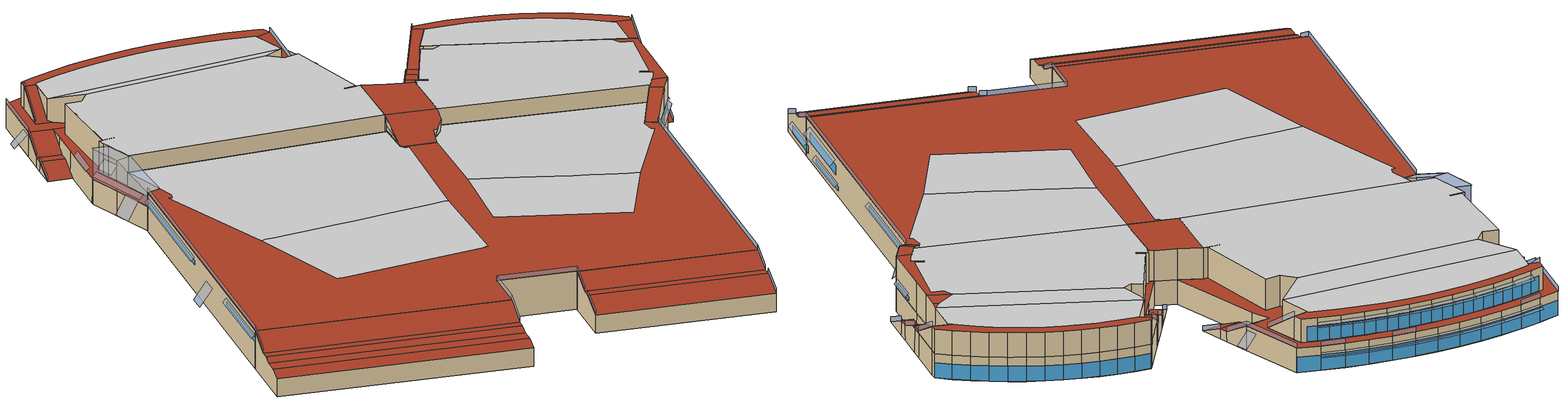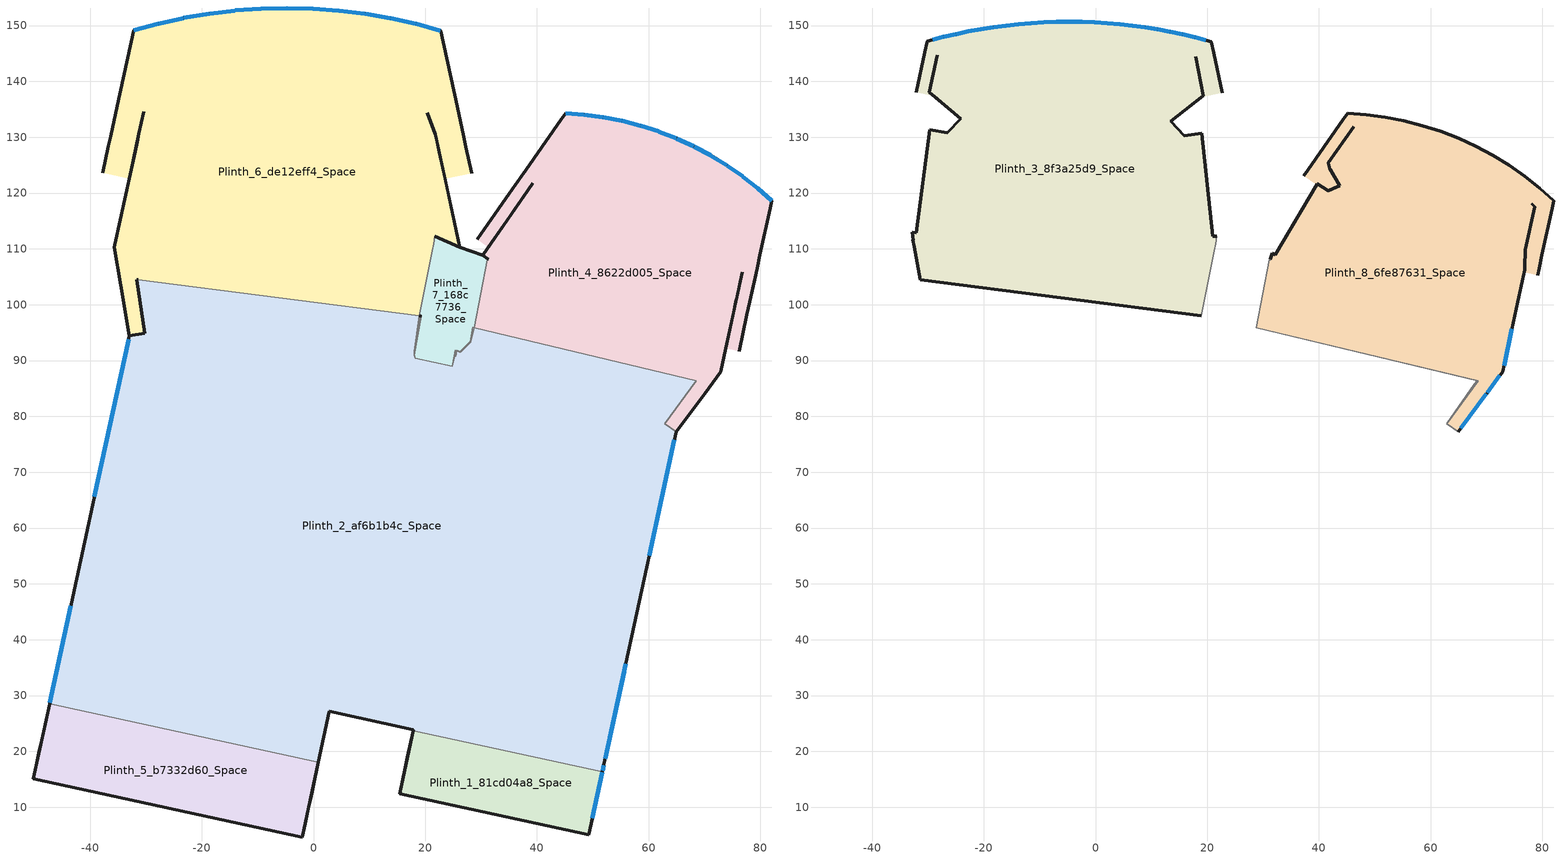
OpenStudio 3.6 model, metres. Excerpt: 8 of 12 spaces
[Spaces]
Plinth_1_81cd04a8_Space
 floor outside: 51.74,16.38 49.28,5.06 15.39,12.41 17.85,23.73 z5.49
 wall outside: 15.39,12.41 49.28,5.06 z5.49:9.14; 49.28,5.06,9.14 49.28,5.06,5.49 51.74,16.38,5.49 51.74,16.38,13.16 50.71,11.61,11.15 50.32,9.82,11.15; 17.85,23.73,13.16 17.85,23.73,5.49 15.39,12.41,5.49 15.39,12.41,9.14 16.43,17.18,11.15 16.82,18.97,11.15
 wall to Plinth_2_af6b1b4c_Space: 51.74,16.38 17.85,23.73 z5.49:13.16
 window: 49.92,8.01 51.71,16.24 z6.4:7.92
 roof outside: 17.85,23.73,13.16 16.82,18.97,11.15 50.71,11.61,11.15 51.74,16.38,13.16; 16.43,17.18,11.15 15.39,12.41,9.14 49.28,5.06,9.14 50.32,9.82,11.15; 16.82,18.97 16.43,17.18 50.32,9.82 50.71,11.61 z11.15
Plinth_2_af6b1b4c_Space
 floor outside: 68.58,86.34 62.92,78.72 64.94,77.22 51.74,16.38 17.85,23.73 17.88,23.88 2.84,27.14 0.87,18.06 -47.3,28.51 -33,94.42 -33.01,94.45 -30.23,94.92 -31.66,104.48 19.25,97.95 18.02,90.94 18.22,90.38 24.81,88.95 25.38,91.84 26.18,91.49 28.03,93.33 28.54,95.94 z5.49
 wall outside: 51.74,16.38 64.94,77.22 / 0.87,18.06 2.84,27.14 17.88,23.88 17.85,23.73 / -33.01,94.45 -33,94.42 -47.3,28.51 z5.49:13.16; -31.43,104.45 -31.66,104.48 -30.23,94.92 -33.01,94.45 z10.36:13.16
 wall to Plinth_5_b7332d60_Space: -47.3,28.51 0.87,18.06 z5.49:13.16
 wall to Plinth_3_8f3a25d9_Space: 18.89,98 -31.43,104.45 z10.36:13.16
 wall to Plinth_4_8622d005_Space: 64.94,77.22 62.92,78.72 68.58,86.34 28.76,95.88 z5.49:10.36
 wall to Plinth_8_6fe87631_Space: 64.94,77.22 62.92,78.72 68.58,86.34 28.76,95.88 z10.36:13.16
 wall to Plinth_7_168c7736_Space: 28.76,95.88 28.54,95.94 28.03,93.33 26.18,91.49 25.38,91.84 24.81,88.95 18.22,90.38 18.02,90.94 19.25,97.95 18.89,98 z5.49:13.16
 wall to Plinth_6_de12eff4_Space: 18.89,98 -31.43,104.45 -31.66,104.48 -30.23,94.92 -33.01,94.45 z5.49:10.36
 window: 53.06,22.47 55.94,35.73 z6.55:7.31; 52.24,18.66 55.62,34.27 z9.18:11.01; 60.12,55.01 64.64,75.84 / -33.14,93.81 -39.25,65.61 / -43.49,46.08 -47.26,28.72 z10.82:11.58; 51.77,16.49 51.98,17.47 z6.4:7.92
 ceiling to Auditorium_2_5a7e8b06_Space: 25.38,91.84 21.35,71.27 23.49,70.24 25.26,69.4 27.44,68.4 29.99,67.23 32.83,65.95 35.91,64.57 39.01,63.22 41.88,61.99 44.45,60.89 46.67,59.96 48.48,59.21 50.68,58.32 63.16,75.16 62.37,75.51 62.47,78.12 68.58,86.34 28.54,95.94 28.03,93.33 26.18,91.49 z13.16
 ceiling to Back_Of_House_2_67a60a66_Space: 21.35,71.27 16.7,53.33 40.55,42.8 50.68,58.32 48.48,59.21 46.67,59.96 44.45,60.89 41.88,61.99 39.01,63.22 35.91,64.57 32.83,65.95 29.99,67.23 27.44,68.4 25.26,69.4 23.49,70.24 z13.16
 ceiling to Auditorium_1_7071910c_Space: -31.66,104.48 -29.72,91.53 -30.23,90.22 -31.07,90.23 -25.78,64.65 -24.87,64.84 -23.05,64.76 -20.63,64.67 -17.66,64.58 -14.21,64.5 -10.35,64.41 -6.18,64.34 -2.01,64.31 1.85,64.3 5.3,64.3 8.28,64.31 10.7,64.34 12.51,64.38 13.42,64.17 19.35,89.6 18.5,89.61 18.02,90.94 19.25,97.95 z13.16
 ceiling to Back_Of_House_1_8c325f1a_Space: -25.78,64.65 -22.32,42.27 -21.62,42.3 -21.62,42.24 8.71,41.86 8.71,41.92 9.41,41.87 13.42,64.17 12.51,64.38 10.7,64.34 8.28,64.31 5.3,64.3 1.85,64.3 -2.01,64.31 -6.18,64.34 -10.35,64.41 -14.21,64.5 -17.66,64.58 -20.63,64.67 -23.05,64.76 -24.87,64.84 z13.16
 roof outside: -33.01,94.45 -33,94.42 -47.3,28.51 0.87,18.06 2.84,27.14 17.88,23.88 17.85,23.73 51.74,16.38 64.94,77.22 62.92,78.72 62.47,78.12 62.37,75.51 63.16,75.16 50.68,58.32 40.55,42.8 16.7,53.33 21.35,71.27 24.81,88.95 18.22,90.38 18.5,89.61 19.35,89.6 13.42,64.17 9.41,41.87 8.71,41.92 8.71,41.86 -21.62,42.24 -21.62,42.3 -22.32,42.27 -25.78,64.65 -31.07,90.23 -30.23,90.22 -29.72,91.53 -30.23,94.92 z13.16
Plinth_4_8622d005_Space
 floor outside: 74.07,124.94 76.88,122.98 79.57,120.85 82.06,118.62 76.21,91.66 73.83,92.17 72.92,87.98 70.04,84.09 64.94,77.22 62.92,78.72 68.58,86.34 28.76,95.88 31.13,108.03 31.27,107.97 31.32,108.18 30.3,108.9 31.27,110.29 29.28,111.69 45.13,134.28 48.47,134.04 51.87,133.59 55.23,132.93 58.55,132.08 61.82,131.03 65.01,129.78 68.13,128.35 71.15,126.74 z5.49
 wall outside: 77.62,98.16 78.14,100.54 / 34.5,119.13 33.1,117.13 z5.49:8.33; 79.43,106.5 79.95,108.88 81.78,117.32 82.06,118.62 79.57,120.85 76.88,122.98 74.07,124.94 71.15,126.74 68.13,128.35 65.01,129.78 61.82,131.03 58.55,132.08 55.23,132.93 51.87,133.59 48.47,134.04 45.13,134.28 44.39,133.22 39.4,126.12 38,124.12 / 64.94,77.22 70.04,84.09 72.92,87.98 z5.49:10.36; 76.21,91.66,5.49 77.62,98.16,5.49 77.62,98.16,8.33; 33.1,117.13,8.33 33.1,117.13,5.49 29.28,111.69,5.49; 39.3,121.72,10.36 36.5,117.73,8.33 36.23,117.35,8.33 36.23,117.35,10.36; 36.23,117.35,10.36 36.23,117.35,8.33 35.09,115.73,8.33 31.27,110.29,5.49 30.3,108.9,5.49 30.3,108.9,10.36; 78.14,100.54,8.33 78.14,100.54,5.49 79.43,106.5,5.49 79.43,106.5,10.36 79.17,105.31,10.36; 38,124.12,10.36 38,124.12,5.49 34.5,119.13,5.49 34.5,119.13,8.33 37.3,123.12,10.36; 72.92,87.98,10.36 72.92,87.98,5.49 73.83,92.17,5.49 75.24,98.67,8.33 75.65,100.56,8.33 75.65,100.56,10.36; 75.65,100.56,10.36 75.65,100.56,8.33 75.75,101.06,8.33 76.79,105.82,10.36
 wall to Plinth_7_168c7736_Space: 30.3,108.9 31.32,108.18 31.27,107.97 31.13,108.03 28.76,95.88 z5.49:10.36
 window: 82.04,118.65 79.59,120.83 / 79.54,120.87 76.91,122.96 / 76.85,123 74.1,124.93 / 74.04,124.96 71.18,126.72 / 71.12,126.75 68.16,128.34 / 68.09,128.37 65.04,129.77 / 64.98,129.8 61.85,131.02 / 61.78,131.04 58.58,132.07 / 58.52,132.09 55.26,132.92 / 55.2,132.94 51.9,133.58 / 51.83,133.59 48.5,134.03 / 48.43,134.04 45.16,134.28 z5.54:8.57
 roof outside: 34.5,119.13 33.1,117.13 35.09,115.73 36.5,117.73 z8.33; 33.1,117.13,8.33 29.28,111.69,5.49 31.27,110.29,5.49 35.09,115.73,8.33; 75.75,101.06 75.24,98.67 77.62,98.16 78.14,100.54 z8.33; 75.24,98.67,8.33 73.83,92.17,5.49 76.21,91.66,5.49 77.62,98.16,8.33; 37.3,123.12,10.36 34.5,119.13,8.33 36.5,117.73,8.33 39.3,121.72,10.36; 76.79,105.82,10.36 75.75,101.06,8.33 78.14,100.54,8.33 79.17,105.31,10.36; 39.3,121.72 30.3,108.9 31.32,108.18 31.6,109.2 32.16,108.95 39.59,121.51 z10.36
Plinth_5_b7332d60_Space
 floor outside: 0.87,18.06 -2.04,4.65 -50.21,15.11 -47.3,28.51 z5.49
 wall outside: -50.21,15.11 -2.04,4.65 z5.49:9.14; -47.3,28.51,13.16 -47.3,28.51,5.49 -50.21,15.11,5.49 -50.21,15.11,9.14 -49.69,17.49,10.06 -49.11,20.17,10.06 -48.73,21.96,10.68 -48.36,23.63,10.68; -1.52,7.04,10.06 -2.04,4.65,9.14 -2.04,4.65,5.49 0.87,18.06,5.49 0.87,18.06,13.16 -0.19,13.18,10.68 -0.55,11.51,10.68 -0.94,9.72,10.06
 roof outside: -48.36,23.63 -48.73,21.96 -0.55,11.51 -0.19,13.18 z10.68; -47.3,28.51,13.16 -48.36,23.63,10.68 -0.19,13.18,10.68 0.87,18.06,13.16; -49.69,17.49,10.06 -50.21,15.11,9.14 -2.04,4.65,9.14 -1.52,7.04,10.06; -49.11,20.17 -49.69,17.49 -1.52,7.04 -0.94,9.72 z10.06; -48.73,21.96,10.68 -49.11,20.17,10.06 -0.94,9.72,10.06 -0.55,11.51,10.68
Plinth_6_de12eff4_Space
 floor outside: 22.77,149.09 28.31,123.56 23.54,122.53 26.2,110.29 21.7,112.26 21.48,110.92 21.53,110.92 21.24,109.69 18.89,98 -31.66,104.48 -30.23,94.92 -33.01,94.45 -35.68,110.27 -33.01,122.59 -37.77,123.62 -32.24,149.15 -27.82,150.35 -23.27,151.36 -18.67,152.14 -14.04,152.7 -9.39,153.04 -4.73,153.15 -0.07,153.03 4.58,152.68 9.21,152.11 13.81,151.32 18.36,150.3 z5.49
 wall outside: 27.27,128.33 26.89,130.12 / -36.35,130.18 -36.74,128.39 z5.49:7.47; 25.71,135.54 22.77,149.09 18.36,150.3 13.81,151.32 9.21,152.11 4.58,152.68 -0.07,153.03 -4.73,153.15 -9.39,153.04 -14.04,152.7 -18.67,152.14 -23.27,151.36 -27.82,150.35 -32.24,149.15 -35.18,135.59 / -35.58,110.74 -35.68,110.27 -34.53,103.47 -33.01,94.45 z5.49:10.36; 28.31,123.56,5.49 27.27,128.33,5.49 27.27,128.33,7.47; 26.89,130.12,7.47 26.89,130.12,5.49 25.71,135.54,5.49 25.71,135.54,10.36; -35.18,135.59,10.36 -35.18,135.59,5.49 -36.35,130.18,5.49 -36.35,130.18,7.47; -36.74,128.39,7.47 -36.74,128.39,5.49 -37.77,123.62,5.49; -30.41,134.56,10.36 -31.28,130.58,8.24 -31.28,130.58,10.36; -31.28,130.58,10.36 -31.28,130.58,8.24 -31.59,129.14,7.47 -31.98,127.36,7.47 -32.67,124.14,6.13 -32.67,124.14,10.36; -32.67,124.14,10.36 -32.67,124.14,6.13 -33.01,122.59,5.49 -35.58,110.74,5.49 -35.58,110.74,10.36; 21.8,130.56,10.36 21.8,130.57,8.26 20.39,134.38,10.36; 26.2,110.29,10.36 26.2,110.29,5.49 23.54,122.53,5.49 22.51,127.3,7.47 22.12,129.08,7.47 21.8,130.57,8.26 21.8,130.56,10.36
 wall to Plinth_7_168c7736_Space: 18.89,98 21.24,109.69 21.53,110.92 21.48,110.92 21.7,112.26 26.2,110.29 z5.49:10.36
 window: 22.73,149.1 18.4,150.29 / 18.31,150.31 13.85,151.31 / 13.76,151.33 9.26,152.11 / 4.54,152.69 -0.02,153.03 / 9.17,152.12 4.63,152.68 / -0.11,153.03 -4.68,153.15 / -4.78,153.15 -9.34,153.04 / -9.44,153.04 -14,152.71 / -14.09,152.7 -18.63,152.15 / -18.72,152.14 -23.22,151.37 / -23.31,151.35 -27.78,150.36 / -27.87,150.34 -32.19,149.16 z5.54:8.57
 roof outside: -30.56,134.59 -30.41,134.56 -35.68,110.27 -33.01,94.45 -30.23,94.92 -31.66,104.48 -31.43,104.45 -32.47,110.36 -32.74,111.59 -32.68,111.59 -32.87,112.93 -32.13,112.93 -29.7,131.33 -26.56,130.8 -24.16,133.34 z10.36; -32.24,149.15 -35.18,135.59 -30.56,134.59 -24.16,133.34 -28.94,137.33 -32.15,138.03 -30.17,147.19 -27.24,147.99 -22.8,148.97 -18.32,149.73 -13.81,150.28 -9.28,150.6 -4.73,150.71 -0.19,150.59 4.34,150.26 8.86,149.7 13.33,148.93 17.77,147.94 20.7,147.13 22.69,137.98 18.88,137.15 13.5,132.87 15.84,130.27 18.99,130.73 20.97,112.27 21.7,112.26 26.2,110.29 21.8,130.56 20.39,134.38 25.71,135.54 22.77,149.09 18.36,150.3 13.81,151.32 9.21,152.11 4.58,152.68 -0.07,153.03 -4.73,153.15 -9.39,153.04 -14.04,152.7 -18.67,152.14 -23.27,151.36 -27.82,150.35 z10.36; -36.74,128.39,7.47 -37.77,123.62,5.49 -33.01,122.59,5.49 -31.98,127.36,7.47; -36.35,130.18 -36.74,128.39 -31.98,127.36 -31.59,129.14 z7.47; -35.18,135.59,10.36 -36.35,130.18,7.47 -31.59,129.14,7.47 -30.41,134.56,10.36; 22.51,127.3,7.47 23.54,122.53,5.49 28.31,123.56,5.49 27.27,128.33,7.47; 22.12,129.08 22.51,127.3 27.27,128.33 26.89,130.12 z7.47; 20.39,134.38,10.36 21.8,130.57,8.26 22.12,129.08,7.47 26.89,130.12,7.47 25.71,135.54,10.36
Plinth_7_168c7736_Space
 floor outside: 30.3,108.9 31.32,108.18 31.27,107.97 31.13,108.03 28.76,95.88 28.54,95.94 28.03,93.33 26.18,91.49 25.38,91.84 24.81,88.95 18.22,90.38 18.02,90.94 19.25,97.95 18.89,98 21.24,109.69 21.53,110.92 21.48,110.92 21.7,112.26 26.2,110.29 z5.49
 wall outside: 31.32,108.18 30.3,108.9 26.2,110.29 21.7,112.26 z10.36:16.51; 30.3,108.9 26.2,110.29 z5.49:10.36; 18.89,98,16.51 18.89,98,13.16 19.25,97.95,13.16 19.22,97.96,13.38 19.22,97.96,14.45
 wall to Auditorium_2_5a7e8b06_Space: 28.19,93.33,15.37 28.03,93.33,13.16 28.54,95.94,13.16 28.76,95.88,16.51 28.76,95.86,16.51; 28.76,95.88,16.51 28.54,95.94,13.16 28.76,95.88,13.16; 25.68,91.83,14.48 25.61,91.74,13.16 26.18,91.49,13.16 26.32,91.54,14.42; 25.31,90.81,14.01 25.38,91.84,13.16 25.61,91.74,13.16 25.45,90.76,14; 24.81,88.95,13.16 25.38,91.84,13.16 25.31,90.81,14.01; 25.45,90.76,14 25.61,91.74,13.16 25.68,91.83,14.48; 26.32,91.54,14.42 26.18,91.49,13.16 28.03,93.33,13.16 28.19,93.33,15.37
 wall to Plinth_3_8f3a25d9_Space: 21.7,112.26 21.48,110.92 21.53,110.92 21.24,109.69 18.89,98 z10.36:16.51
 wall to Plinth_8_6fe87631_Space: 28.76,95.88 31.13,108.03 31.27,107.97 31.32,108.18 z10.36:16.51
 wall to Auditorium_1_7071910c_Space: 19.22,97.96,13.38 19.25,97.95,13.16 18.02,90.94,13.16; 18,91.05,13.43 18.02,90.94,13.16 18.22,90.38,13.16; 19.22,97.96,14.45 19.22,97.96,13.38 18.04,91.49,13.62 18.07,91.65,13.69; 19.22,97.96,13.38 18.02,90.94,13.16 18,91.05,13.43 18.04,91.49,13.62; 18.89,98,16.51 19.22,97.96,14.45 18.07,91.65,13.69
 roof outside: 18.89,98,16.51 18.07,91.65,13.69 18,91.05,13.43 18.22,90.38,13.16 24.81,88.95,13.16 25.31,90.81,14.01 25.45,90.76,14 25.68,91.83,14.48 26.32,91.54,14.42 28.19,93.33,15.37 28.76,95.86,16.51; 21.7,112.26 21.48,110.92 21.53,110.92 21.24,109.69 18.89,98 28.76,95.86 31.13,108.03 31.27,107.97 31.32,108.18 30.3,108.9 26.2,110.29 z16.51
Plinth_3_8f3a25d9_Space
 floor to Plinth_6_de12eff4_Space: 20.7,147.13 22.69,137.98 18.88,137.15 13.5,132.87 15.84,130.27 18.99,130.73 20.97,112.27 21.7,112.26 21.48,110.92 21.53,110.92 21.24,109.69 18.89,98 -31.43,104.45 -32.47,110.36 -32.74,111.59 -32.68,111.59 -32.87,112.93 -32.13,112.93 -29.7,131.33 -26.56,130.8 -24.16,133.34 -28.94,137.33 -32.15,138.03 -30.17,147.19 -27.24,147.99 -22.8,148.97 -18.32,149.73 -13.81,150.28 -9.28,150.6 -4.73,150.71 -0.19,150.59 4.34,150.26 8.86,149.7 13.33,148.93 17.77,147.94 z10.36
 wall outside: 21.7,112.26 20.97,112.27 18.99,130.73 15.84,130.27 13.5,132.87 / -24.16,133.34 -26.56,130.8 -29.7,131.33 -32.13,112.93 -32.87,112.93 -32.68,111.59 -32.74,111.59 -32.47,110.36 -31.43,104.45 z10.36:16.51; 21.14,145.13 20.7,147.13 17.77,147.94 13.33,148.93 8.86,149.7 4.34,150.26 -0.19,150.59 -4.73,150.71 -9.28,150.6 -13.81,150.28 -18.32,149.73 -22.8,148.97 -27.24,147.99 -30.17,147.19 -30.6,145.18 z10.36:14.99; -31.43,104.45 18.89,98 z13.16:16.51; 22.69,137.98,10.36 21.14,145.13,10.36 21.14,145.13,14.99; 19.26,137.45,14.99 19.26,137.45,10.5 17.93,144.43,14.99; 13.5,132.87,16.51 13.5,132.87,10.36 18.88,137.15,10.36 19.26,137.45,10.5 19.26,137.45,14.99; -30.6,145.18,14.99 -30.6,145.18,10.36 -32.15,138.03,10.36; -29.81,138.06,14.99 -29.81,138.06,10.7 -28.94,137.33,10.36 -24.16,133.34,10.36 -24.16,133.34,16.51; -28.37,144.69,14.99 -29.81,138.06,10.7 -29.81,138.06,14.99
 window: 19.69,147.41 17.81,147.93 / 17.74,147.94 15.58,148.42 / 15.52,148.44 13.37,148.92 / 13.3,148.93 11.13,149.31 / 11.06,149.32 8.89,149.7 / 8.82,149.71 6.63,149.97 / 6.57,149.98 4.38,150.25 / 4.31,150.26 2.11,150.42 / 2.04,150.43 -0.16,150.59 / -0.22,150.59 -2.43,150.65 / -2.49,150.65 -4.7,150.71 / -4.76,150.71 -6.97,150.66 / -7.04,150.65 -9.24,150.6 / -9.31,150.6 -11.51,150.44 / -11.57,150.44 -13.78,150.28 / -13.84,150.27 -16.03,150.01 / -16.1,150 -18.29,149.73 / -18.35,149.73 -20.53,149.35 / -20.59,149.34 -22.77,148.97 / -22.83,148.96 -24.99,148.48 / -25.05,148.47 -27.21,147.99 / -27.28,147.97 -29.16,147.46 z10.41:13.41
 ceiling to Auditorium_1_7071910c_Space: -29.7,131.33 -32.11,113.1 -29.72,113.08 -29.72,112.9 -32.87,112.93 -32.68,111.59 -32.74,111.59 -32.47,110.36 -31.43,104.45 18.89,98 21.24,109.69 21.53,110.92 21.48,110.92 21.7,112.26 18.55,112.3 18.55,112.49 20.95,112.45 18.99,130.73 15.84,130.27 13.5,132.87 -24.16,133.34 -26.56,130.8 z16.51; -28.23,145.35 -29.81,138.06 19.26,137.45 17.86,144.78 16.34,145.23 12.03,146.3 7.68,147.15 3.29,147.79 -1.12,148.22 -5.14,148.41 -9.17,148.32 -13.59,148 -17.99,147.47 -22.36,146.72 -26.69,145.77 z14.99; 19.26,137.45,14.99 -29.81,138.06,14.99 -24.16,133.34,16.51 13.5,132.87,16.51
 roof outside: -30.17,147.19 -30.6,145.18 -28.37,144.69 -28.23,145.35 -26.69,145.77 -22.36,146.72 -17.99,147.47 -13.59,148 -9.17,148.32 -5.14,148.41 -1.12,148.22 3.29,147.79 7.68,147.15 12.03,146.3 16.34,145.23 17.86,144.78 17.93,144.43 21.14,145.13 20.7,147.13 17.77,147.94 13.33,148.93 8.86,149.7 4.34,150.26 -0.19,150.59 -4.73,150.71 -9.28,150.6 -13.81,150.28 -18.32,149.73 -22.8,148.97 -27.24,147.99 z14.99; 17.93,144.43,14.99 19.26,137.45,10.5 18.88,137.15,10.36 22.69,137.98,10.36 21.14,145.13,14.99; -30.6,145.18,14.99 -32.15,138.03,10.36 -28.94,137.33,10.36 -29.81,138.06,10.7 -28.37,144.69,14.99; -32.11,113.1 -32.13,112.93 -29.72,112.9 -29.72,113.08 z16.51; 18.55,112.49 18.55,112.3 20.97,112.27 20.95,112.45 z16.51
Plinth_8_6fe87631_Space
 floor to Plinth_4_8622d005_Space: 74.07,124.94 76.88,122.98 79.57,120.85 82.06,118.62 79.17,105.31 76.79,105.82 72.92,87.98 70.04,84.09 64.94,77.22 62.92,78.72 68.58,86.34 28.76,95.88 31.13,108.03 31.27,107.97 31.6,109.2 32.16,108.95 39.59,121.51 37.3,123.12 45.13,134.28 48.47,134.04 51.87,133.59 55.23,132.93 58.55,132.08 61.82,131.03 65.01,129.78 68.13,128.35 71.15,126.74 z10.36
 wall outside: 79.43,106.5 79.95,108.88 / 39.4,126.12 38,124.12 z10.36:10.87; 81.78,117.32 82.06,118.62 79.57,120.85 76.88,122.98 74.07,124.94 71.15,126.74 68.13,128.35 65.01,129.78 61.82,131.03 58.55,132.08 55.23,132.93 51.87,133.59 48.47,134.04 45.13,134.28 44.39,133.22 z10.36:15.24; 32.16,108.95 31.6,109.2 31.32,108.18 / 70.04,84.09 72.92,87.98 75.65,100.56 z10.36:16.51; 79.17,105.31,10.36 79.43,106.5,10.36 79.43,106.5,10.87; 79.95,108.88,10.87 79.95,108.88,10.36 81.78,117.32,10.36 81.78,117.32,15.24; 44.39,133.22,15.24 44.39,133.22,10.36 39.4,126.12,10.36 39.4,126.12,10.87; 38,124.12,10.87 38,124.12,10.36 37.3,123.12,10.36; 46.26,131.91,15.24 41.7,125.42,11.25 41.7,125.42,15.24; 41.7,125.42,15.24 41.7,125.42,11.25 41.98,124.38,10.9 41.98,124.38,15.6; 41.98,124.38,15.6 41.98,124.38,10.9 42.05,124.26,10.87 43.74,121.32,10.87 43.74,121.32,16.51; 43.74,121.32,16.51 43.74,121.32,10.87 42.66,120.85,10.87 41.66,120.42,10.48 41.66,120.42,16.51; 41.66,120.42,16.51 41.66,120.42,10.48 39.69,121.68,10.44 39.69,121.68,16.51; 39.69,121.68,16.51 39.69,121.68,10.44 39.59,121.51,10.36 32.16,108.95,10.36 32.16,108.95,16.51; 64.94,77.22,13.16 64.94,77.22,10.36 70.04,84.09,10.36 70.04,84.09,16.51; 75.65,100.56,16.51 75.65,100.56,10.36 76.79,105.82,10.36 76.88,106.22,10.53 76.88,106.22,16.51; 76.97,109.85,15.24 76.97,109.85,11.03 78.7,117.58,15.04 78.7,117.58,15.24; 78.7,117.58,15.24 78.7,117.58,15.04 78.15,118.11,15.24; 76.88,106.22,16.51 76.88,106.22,10.53 76.9,107.05,10.87 76.97,109.53,10.87 76.97,109.85,11.03 76.97,109.85,15.24 76.89,106.69,16.51
 wall to Auditorium_2_5a7e8b06_Space: 68.34,86.39,16.51 68.58,86.34,13.16 62.92,78.72,13.16 67.83,85.72,16.51; 28.76,95.88,16.51 28.76,95.88,13.16 68.58,86.34,13.16 68.34,86.39,16.51
 window: 65.45,77.9 69.98,84.01 / 70.14,84.23 72.44,87.33 / 73.16,89.09 74.58,95.65 z10.82:11.58
 ceiling to Auditorium_2_5a7e8b06_Space: 39.69,121.68 32.36,109.3 33.97,108.6 33.8,108.23 31.6,109.2 31.27,107.97 31.13,108.03 28.76,95.88 68.34,86.39 71.25,90.31 71.11,90.38 71.8,91.45 69.59,92.43 69.76,92.8 71.36,92.08 75.57,105.84 73.31,106.45 72.57,108.59 43.74,121.32 41.66,120.42 z16.51; 46.26,131.91 41.7,125.42 76.97,109.85 78.7,117.58 77.26,118.95 74.74,121.07 72.1,123.03 69.35,124.84 66.49,126.47 63.82,127.79 61.05,128.87 57.92,129.88 54.73,130.7 51.5,131.33 48.23,131.76 z15.24; 76.03,109.35,15.6 76.97,109.85,15.24 41.7,125.42,15.24 41.98,124.38,15.6 43.74,121.32,16.51 72.57,108.59,16.51
 roof outside: 76.89,106.69,16.51 76.95,108.95,15.6 76.03,109.35,15.6 72.57,108.59,16.51; 76.95,108.95,15.6 76.97,109.85,15.24 76.03,109.35,15.6; 44.39,133.22,15.24 39.4,126.12,10.87 42.05,124.26,10.87 41.98,124.38,10.9 41.7,125.42,11.25 46.26,131.91,15.24; 39.4,126.12 38,124.12 42.66,120.85 43.74,121.32 42.05,124.26 z10.87; 38,124.12,10.87 37.3,123.12,10.36 39.59,121.51,10.36 39.69,121.68,10.44 41.66,120.42,10.48 42.66,120.85,10.87; 78.15,118.11,15.24 78.7,117.58,15.04 76.97,109.85,11.03 76.97,109.53,10.87 79.95,108.88,10.87 81.78,117.32,15.24; 76.97,109.53 76.9,107.05 79.43,106.5 79.95,108.88 z10.87; 76.9,107.05,10.87 76.88,106.22,10.53 76.79,105.82,10.36 79.17,105.31,10.36 79.43,106.5,10.87; 45.13,134.28 44.39,133.22 46.26,131.91 48.23,131.76 51.5,131.33 54.73,130.7 57.92,129.88 61.05,128.87 63.82,127.79 66.49,126.47 69.35,124.84 72.1,123.03 74.74,121.07 77.26,118.95 78.15,118.11 81.78,117.32 82.06,118.62 79.57,120.85 76.88,122.98 74.07,124.94 71.15,126.74 68.13,128.35 65.01,129.78 61.82,131.03 58.55,132.08 55.23,132.93 51.87,133.59 48.47,134.04 z15.24; 32.36,109.3 32.16,108.95 33.8,108.23 33.97,108.6 z16.51; 69.76,92.8 69.59,92.43 71.24,91.7 71.36,92.08 z16.51; 72.57,108.59 73.31,106.45 75.57,105.84 71.24,91.7 71.8,91.45 71.11,90.38 71.25,90.31 69.99,88.62 72.92,87.98 76.88,106.22 76.89,106.69 z16.51; 69.99,88.62 67.83,85.72 70.04,84.09 72.92,87.98 z16.51; 67.83,85.72,16.51 62.92,78.72,13.16 64.94,77.22,13.16 70.04,84.09,16.51
shading: -33.01,94.45 -47.3,28.51 / 64.95,77.21 51.74,16.38 / 0.87,18.06 2.84,27.14 / 2.84,27.14 17.88,23.88 z13.16:14.16; -35.68,110.27 -34.53,103.47 z10.36:16.51; -32.24,149.15 -35.18,135.59 / 25.71,135.54 22.77,149.09 / 4.58,152.68 -0.07,153.03 / 18.36,150.3 13.81,151.32 / -23.27,151.36 -27.82,150.35 z10.36:11.36; -34.53,103.47,16.51 -34.53,103.47,10.36 -33.01,94.45,10.36 -33.01,94.45,13.16; -33.14,93.81,12.34 -33.88,93.97,11.58 -40,65.78,11.58 -39.25,65.61,12.34; -34.53,103.47,16.51 -33.01,94.45,13.16 -30.23,94.92,13.16 -30.3,95.8,13.48 -30.7,98.32,14.41 -31.36,104,16.51; 52.24,18.66,12.23 53.43,18.4,11.01 56.82,34.02,11.01 55.62,34.27,12.23; 60.12,55.01,12.34 60.87,54.85,11.58 65.39,75.67,11.58 64.64,75.84,12.34; -35.58,110.74 -35.68,110.27 -34.53,103.47 -31.36,104 -32.42,110.05 z16.51; -43.49,46.08,12.34 -44.24,46.24,11.58 -48,28.88,11.58 -47.26,28.72,12.34; -41.04,58.09,10.67 -43.42,58.61,7.32 -44.2,55.03,7.32 -41.82,54.52,10.67; -34.2,100.57,10.67 -36.6,100.17,7.32 -35.99,96.56,7.32 -33.59,96.97,10.67; -35.66,109.2,12.34 -36.41,109.07,11.58 -34.11,95.5,11.58 -33.36,95.62,12.34; 53.06,22.47,8.07 53.81,22.31,7.31 56.68,35.56,7.31 55.94,35.73,8.07; 65.58,77.81,12.34 66.19,77.35,11.58 73.17,86.79,11.58 72.56,87.24,12.34; 49.92,8.01,8.84 50.82,7.81,7.92 52.87,17.28,7.92 51.98,17.47,8.84; 44.39,133.22,16.24 44.39,133.22,15.24 39.4,126.12,10.87 39.4,126.12,11.87; 79.95,108.88,11.87 79.95,108.88,10.87 81.78,117.32,15.24 81.78,117.32,16.24; 25.78,135.94,9.75 28.16,136.46,7.32 27.65,138.84,7.32 25.26,138.32,9.75; -34.78,138.15,9.75 -37.16,138.67,7.32 -37.68,136.29,7.32 -35.3,135.77,9.75; -33.9,119.2,12.34 -34.65,119.36,11.58 -36.26,111.91,11.58 -35.52,111.75,12.34; -35.25,106.77,15.71 -36.75,106.52,14.18 -36.12,102.83,14.18 -34.62,103.08,15.71; -30.6,145.18,15.99 -30.6,145.18,14.99 -32.15,138.03,10.36 -32.15,138.03,11.36; 22.69,137.98,11.36 22.69,137.98,10.36 21.14,145.13,14.99 21.14,145.13,15.99; 73.16,89.09,12.34 73.9,88.93,11.58 75.33,95.49,11.58 74.58,95.65,12.34; 33.1,117.13,9.33 33.1,117.13,8.33 29.28,111.69,5.49 29.28,111.69,6.49; 76.21,91.66,6.49 76.21,91.66,5.49 77.62,98.16,8.33 77.62,98.16,9.33; 78.14,100.54,9.33 78.14,100.54,8.33 79.43,106.5,10.87 79.43,106.5,11.87; 38,124.12,11.87 38,124.12,10.87 34.5,119.13,8.33 34.5,119.13,9.33; -0.06,153.18,9.3 -0.02,153.99,8.38 -4.73,154.11,8.38 -4.73,153.3,9.3; 4.6,152.84,9.3 4.68,153.64,8.38 -0.02,153.99,8.38 -0.06,153.18,9.3; -4.73,153.3,9.3 -4.73,154.11,8.38 -9.44,154,8.38 -9.4,153.19,9.3; 9.23,152.26,9.3 9.35,153.07,8.38 4.68,153.64,8.38 4.6,152.84,9.3; -23.3,151.51,9.3 -23.45,152.31,8.38 -28.05,151.29,8.38 -27.86,150.5,9.3; -18.69,152.3,9.3 -18.81,153.1,8.38 -23.45,152.31,8.38 -23.3,151.51,9.3; -9.4,153.19,9.3 -9.44,154,8.38 -14.13,153.66,8.38 -14.06,152.86,9.3; 13.84,151.47,9.3 13.99,152.26,8.38 9.35,153.07,8.38 9.23,152.26,9.3; 18.4,150.45,9.3 18.59,151.24,8.38 13.99,152.26,8.38 13.84,151.47,9.3; -14.06,152.86,9.3 -14.13,153.66,8.38 -18.81,153.1,8.38 -18.69,152.3,9.3; 13.36,149.08,14.35 13.52,149.87,13.44 9,150.65,13.44 8.88,149.85,14.35; -0.18,150.74,14.35 -0.14,151.55,13.44 -4.73,151.67,13.44 -4.73,150.86,14.35; -22.83,149.12,14.35 -22.99,149.91,13.44 -27.47,148.92,13.44 -27.28,148.13,14.35; -4.73,150.86,14.35 -4.73,151.67,13.44 -9.32,151.56,13.44 -9.28,150.75,14.35; 4.36,150.41,14.35 4.44,151.22,13.44 -0.14,151.55,13.44 -0.18,150.74,14.35; 17.81,148.08,14.35 18,148.87,13.44 13.52,149.87,13.44 13.36,149.08,14.35; 8.88,149.85,14.35 9,150.65,13.44 4.44,151.22,13.44 4.36,150.41,14.35; -13.82,150.43,14.35 -13.9,151.24,13.44 -18.46,150.68,13.44 -18.34,149.88,14.35; -9.28,150.75,14.35 -9.32,151.56,13.44 -13.9,151.24,13.44 -13.82,150.43,14.35; -18.34,149.88,14.35 -18.46,150.68,13.44 -22.99,149.91,13.44 -22.83,149.12,14.35; 26.89,130.12,8.47 26.89,130.12,7.47 25.71,135.54,10.36 25.71,135.54,11.36; -35.18,135.59,11.36 -35.18,135.59,10.36 -36.35,130.18,7.47 -36.35,130.18,8.47; -0.19,13.18,11.68 -0.19,13.18,10.68 0.87,18.06,13.16 0.87,18.06,14.16; -47.3,28.51,14.16 -47.3,28.51,13.16 -48.36,23.63,10.68 -48.36,23.63,11.68; 17.85,23.73,14.16 17.85,23.73,13.16 16.82,18.97,11.15 16.82,18.97,12.15; -36.74,128.39,8.47 -36.74,128.39,7.47 -37.77,123.62,5.49 -37.77,123.62,6.49; 51.74,16.38,14.16 51.74,16.38,13.16 50.71,11.61,11.15 50.71,11.61,12.15; 28.31,123.56,6.49 28.31,123.56,5.49 27.27,128.33,7.47 27.27,128.33,8.47; 50.32,9.82,12.15 50.32,9.82,11.15 49.28,5.06,9.14 49.28,5.06,10.14; 16.43,17.18,12.15 16.43,17.18,11.15 15.39,12.41,9.14 15.39,12.41,10.14
[Building]
Unnamed: North Axis {deg}=0; Default Construction Set=Default Generic Construction Set; Standards Building Type=MediumOffice
[Site]
Site 1: Terrain=City
[Site:WaterMainsTemperature]
Calculation Method=CorrelationFromWeatherFile
[Material]
Name | Roughness | Thickness {m} | Conductivity {W/m-K} | Density {kg/m3} | Specific Heat {J/kg-K} | Thermal Absorptance | Solar Absorptance | Visible Absorptance
Generic Roof Membrane | MediumRough | 0.01 | 0.16 | 1120 | 1460 | 0.9 | 0.65 | 0.65
Generic Acoustic Tile | MediumSmooth | 0.02 | 0.06 | 368 | 590 | 0.9 | 0.2 | 0.2
Generic 25mm Wood | MediumSmooth | 0.0254 | 0.15 | 608 | 1630 | 0.9 | 0.5 | 0.5
Generic HW Concrete | MediumRough | 0.2 | 1.95 | 2240 | 900 | 0.9 | 0.8 | 0.8
Generic Gypsum Board | MediumSmooth | 0.0127 | 0.16 | 800 | 1090 | 0.9 | 0.5 | 0.5
Generic Wall Air Gap | Smooth | 0.1 | 0.667 | 1.28 | 1000 | 0.9 | 0.7 | 0.7
Generic Ceiling Air Gap | Smooth | 0.1 | 0.556 | 1.28 | 1000 | 0.9 | 0.7 | 0.7
Generic Brick | MediumRough | 0.1 | 0.9 | 1920 | 790 | 0.9 | 0.65 | 0.65
Generic 50mm Insulation | MediumRough | 0.05 | 0.03 | 43 | 1210 | 0.9 | 0.7 | 0.7
Generic Painted Metal | Smooth | 0.0015 | 45 | 7690 | 410 | 0.9 | 0.5 | 0.5
Generic LW Concrete | MediumRough | 0.1 | 0.53 | 1280 | 840 | 0.9 | 0.8 | 0.8
Generic 25mm Insulation | MediumRough | 0.025 | 0.03 | 43 | 1210 | 0.9 | 0.7 | 0.7
Material 1 | Smooth | 0.1 | 0.1 | 0.1 | 100 |  | 0.65 | 0.65
[WindowMaterial:Gas]
Generic Window Air Gap: Gas Type=Air; Thickness {m}=0.0127
[WindowMaterial:Glazing] Optical Data Type=SpectralAverage; Thickness {m}=0.006; Infrared Transmittance at Normal Incidence=0; Front Side Infrared Hemispherical Emissivity=0.84; Conductivity {W/m-K}=1; Dirt Correction Factor for Solar and Visible Transmittance=1; Solar Diffusing=No
Name | Solar Transmittance at Normal Incidence | Front Side Solar Reflectance at Normal Incidence | Back Side Solar Reflectance at Normal Incidence | Visible Transmittance at Normal Incidence | Front Side Visible Reflectance at Normal Incidence | Back Side Visible Reflectance at Normal Incidence | Back Side Infrared Hemispherical Emissivity
Generic Low-e Glass | 0.45 | 0.36 | 0.36 | 0.71 | 0.21 | 0.21 | 0.047
Generic Clear Glass | 0.77 | 0.07 | 0.07 | 0.88 | 0.08 | 0.08 | 0.84
[Construction]
Generic Interior Door: Generic 25mm Wood
Generic Single Pane: Generic Clear Glass
Generic Shade: Material 1
Generic Interior Ceiling: Generic LW Concrete, Generic Ceiling Air Gap, Generic Acoustic Tile
Generic Interior Wall: Generic Gypsum Board, Generic Wall Air Gap, Generic Gypsum Board
Generic Exposed Floor: Generic Painted Metal, Generic Ceiling Air Gap, Generic 50mm Insulation, Generic LW Concrete
Generic Interior Floor: Generic Acoustic Tile, Generic Ceiling Air Gap, Generic LW Concrete
Generic Ground Slab: Generic 50mm Insulation, Generic HW Concrete
Generic Roof: Generic Roof Membrane, Generic 50mm Insulation, Generic LW Concrete, Generic Ceiling Air Gap, Generic Acoustic Tile
Generic Exterior Wall: Generic Brick, Generic LW Concrete, Generic 50mm Insulation, Generic Wall Air Gap, Generic Gypsum Board
Generic Underground Wall: Generic 50mm Insulation, Generic HW Concrete, Generic Wall Air Gap, Generic Gypsum Board
Generic Underground Roof: Generic 50mm Insulation, Generic HW Concrete, Generic Ceiling Air Gap, Generic Acoustic Tile
Generic Double Pane: Generic Low-e Glass, Generic Window Air Gap, Generic Clear Glass
Generic Exterior Door: Generic Painted Metal, Generic 25mm Insulation, Generic Painted Metal
[Construction:AirBoundary]
Generic Air Boundary: None, 0
[DefaultConstructionSet]
Default Generic Construction Set: Default Exterior Surface Constructions=Default Surface Constructions 2; Default Interior Surface Constructions=Default Surface Constructions 1; Default Ground Contact Surface Constructions=Default Surface Constructions 3; Default Exterior SubSurface Constructions=Default Sub Surface Constructions 2; Default Interior SubSurface Constructions=Default Sub Surface Constructions 1; Interior Partition Construction=Generic Air Boundary; Space Shading Construction=Generic Shade; Adiabatic Surface Construction=Generic Interior Wall
[DefaultSurfaceConstructions]
Name | Floor Construction | Wall Construction | Roof Ceiling Construction
Default Surface Constructions 1 | Generic Interior Floor | Generic Interior Wall | Generic Interior Ceiling
Default Surface Constructions 2 | Generic Exposed Floor | Generic Exterior Wall | Generic Roof
Default Surface Constructions 3 | Generic Ground Slab | Generic Underground Wall | Generic Underground Roof
[DefaultSubSurfaceConstructions]
Name | Fixed Window Construction | Operable Window Construction | Door Construction | Glass Door Construction | Overhead Door Construction | Skylight Construction
Default Sub Surface Constructions 1 | Generic Single Pane | Generic Single Pane | Generic Interior Door | Generic Single Pane
Default Sub Surface Constructions 2 | Generic Double Pane | Generic Double Pane | Generic Exterior Door | Generic Double Pane | Generic Exterior Door | Generic Double Pane
[SpaceType]
Generic Office Program: Design Specification Outdoor Air Object=Generic Office Ventilation
[People:Definition]
Generic Office People: Number of People Calculation Method=People/Area; People per Space Floor Area {person/m2}=0.0565; Fraction Radiant=0.3; Sensible Heat Fraction=Autocalculate
[People]
Generic Office People: People Definition=Generic Office People; Space or SpaceType=Generic Office Program; Number of People Schedule=Generic Office Occupancy; Activity Level Schedule=Seated Adult Activity; Multiplier=1
[Lights:Definition]
Generic Office Lighting: Design Level Calculation Method=Watts/Area; Watts per Space Floor Area {W/m2}=10.55; Fraction Radiant=0.7; Fraction Visible=0.2; Return Air Fraction=0
[Lights]
Generic Office Lighting: Lights Definition=Generic Office Lighting; Space or SpaceType=Generic Office Program; Schedule=Generic Office Lighting; Fraction Replaceable=1
[ElectricEquipment:Definition]
Generic Office Equipment: Design Level Calculation Method=Watts/Area; Watts per Space Floor Area {W/m2}=10.33; Fraction Latent=0; Fraction Radiant=0.5; Fraction Lost=0
[ElectricEquipment]
Generic Office Equipment: Electric Equipment Definition=Generic Office Equipment; Space or SpaceType=Generic Office Program; Schedule=Generic Office Equipment
[SpaceInfiltration:DesignFlowRate]
Generic Office Infiltration: Space or SpaceType=Generic Office Program; Schedule=Generic Office Infiltration; Design Flow Rate Calculation Method=Flow/ExteriorArea; Flow per Exterior Surface Area {m3/s-m2}=0.0002266; Constant Term Coefficient=1; Temperature Term Coefficient=0; Velocity Term Coefficient=0
[DesignSpecification:OutdoorAir]
Generic Office Ventilation: Outdoor Air Flow per Person {m3/s-person}=0.00236; Outdoor Air Flow per Floor Area {m3/s-m2}=0.000305; Outdoor Air Flow Rate {m3/s}=0; Outdoor Air Flow Air Changes per Hour {1/hr}=0
[Space] Space Type=Generic Office Program
Name | Building Story | Thermal Zone
Plinth_1_81cd04a8_Space | Level 1 | Plinth_1_81cd04a8
Plinth_2_af6b1b4c_Space | Level 1 | Plinth_2_af6b1b4c
Plinth_3_8f3a25d9_Space | Level 2 | Plinth_3_8f3a25d9
Plinth_4_8622d005_Space | Level 1 | Plinth_4_8622d005
Plinth_5_b7332d60_Space | Level 1 | Plinth_5_b7332d60
Plinth_6_de12eff4_Space | Level 1 | Plinth_6_de12eff4
Plinth_7_168c7736_Space | Level 1 | Plinth_7_168c7736
Plinth_8_6fe87631_Space | Level 2 | Plinth_8_6fe87631
[ThermalZone] Use Ideal Air Loads=No
Name | Ceiling Height {m} | Volume {m3} | Thermostat
Plinth_1_81cd04a8 | 7.6708 | 2275.18 | Generic Office Setpoints 4
Plinth_2_af6b1b4c | 7.6708 | 57392.1 | Generic Office Setpoints 5
Plinth_3_8f3a25d9 | 6.1468 | 13786.7 | Generic Office Setpoints 6
Plinth_4_8622d005 | 4.8768 | 8908.51 | Generic Office Setpoints 7
Plinth_5_b7332d60 | 7.6708 | 3574.47 | Generic Office Setpoints 8
Plinth_6_de12eff4 | 4.8768 | 14314.7 | Generic Office Setpoints 9
Plinth_7_168c7736 | 11.0236 | 2112.04 | Generic Office Setpoints 10
Plinth_8_6fe87631 | 6.1468 | 9901.26 | Generic Office Setpoints 11
[Sizing:Zone] Zone Cooling Design Supply Air Temperature Input Method=SupplyAirTemperature; Zone Cooling Design Supply Air Temperature {C}=14; Zone Cooling Design Supply Air Temperature Difference {deltaC}=11.11; Zone Heating Design Supply Air Temperature Input Method=SupplyAirTemperature; Zone Heating Design Supply Air Temperature {C}=40; Zone Heating Design Supply Air Temperature Difference {deltaC}=11.11; Zone Cooling Design Supply Air Humidity Ratio {kg-H2O/kg-air}=0.0085; Zone Heating Design Supply Air Humidity Ratio {kg-H2O/kg-air}=0.008; Cooling Design Air Flow Method=DesignDay; Heating Design Air Flow Method=DesignDay; Account for Dedicated Outdoor Air System=No; Dedicated Outdoor Air System Control Strategy=NeutralSupplyAir; Dedicated Outdoor Air Low Setpoint Temperature for Design {C}=autosize; Dedicated Outdoor Air High Setpoint Temperature for Design {C}=autosize; Zone Load Sizing Method=Sensible Load Only No Latent Load; Zone Latent Cooling Design Supply Air Humidity Ratio Input Method=HumidityRatioDifference; Zone Cooling Design Supply Air Humidity Ratio Difference {kgWater/kgDryAir}=0.005; Zone Latent Heating Design Supply Air Humidity Ratio Input Method=HumidityRatioDifference; Zone Humidification Design Supply Air Humidity Ratio Difference {kgWater/kgDryAir}=0.005
Auditorium_1_7071910c; Back_Of_House_1_8c325f1a; Auditorium_2_5a7e8b06; Back_Of_House_2_67a60a66; Plinth_1_81cd04a8; Plinth_2_af6b1b4c; Plinth_3_8f3a25d9; Plinth_4_8622d005; Plinth_5_b7332d60; Plinth_6_de12eff4; Plinth_7_168c7736; Plinth_8_6fe87631
[Zone equipment]
Auditorium_1_7071910c: Auditorium_1_7071910c Ideal Loads Air System
Back_Of_House_1_8c325f1a: Back_Of_House_1_8c325f1a Ideal Loads Air System
Auditorium_2_5a7e8b06: Auditorium_2_5a7e8b06 Ideal Loads Air System
Back_Of_House_2_67a60a66: Back_Of_House_2_67a60a66 Ideal Loads Air System
Plinth_1_81cd04a8: Plinth_1_81cd04a8 Ideal Loads Air System
Plinth_2_af6b1b4c: Plinth_2_af6b1b4c Ideal Loads Air System
Plinth_3_8f3a25d9: Plinth_3_8f3a25d9 Ideal Loads Air System
Plinth_4_8622d005: Plinth_4_8622d005 Ideal Loads Air System
Plinth_5_b7332d60: Plinth_5_b7332d60 Ideal Loads Air System
Plinth_6_de12eff4: Plinth_6_de12eff4 Ideal Loads Air System
Plinth_7_168c7736: Plinth_7_168c7736 Ideal Loads Air System
Plinth_8_6fe87631: Plinth_8_6fe87631 Ideal Loads Air System
[BuildingStory]
Level 1; Level 2
[ThermostatSetpoint:DualSetpoint] Heating Setpoint Temperature Schedule=Generic Office Heating; Cooling Setpoint Temperature Schedule=Generic Office Cooling
Generic Office Setpoints 4; Generic Office Setpoints 5; Generic Office Setpoints 6; Generic Office Setpoints 7; Generic Office Setpoints 8; Generic Office Setpoints 9; Generic Office Setpoints 10; Generic Office Setpoints 11
[ZoneHVAC:IdealLoadsAirSystem] Maximum Heating Supply Air Temperature {C}=50; Minimum Cooling Supply Air Temperature {C}=13; Heating Limit=LimitCapacity; Maximum Sensible Heating Capacity {W}=autosize; Cooling Limit=LimitFlowRateAndCapacity; Maximum Cooling Air Flow Rate {m3/s}=autosize; Maximum Total Cooling Capacity {W}=autosize; Dehumidification Control Type=None; Demand Controlled Ventilation Type=None; Outdoor Air Economizer Type=DifferentialDryBulb; Sensible Heat Recovery Effectiveness=0; Latent Heat Recovery Effectiveness=0
Auditorium_1_7071910c Ideal Loads Air System; Back_Of_House_1_8c325f1a Ideal Loads Air System; Auditorium_2_5a7e8b06 Ideal Loads Air System; Back_Of_House_2_67a60a66 Ideal Loads Air System; Plinth_1_81cd04a8 Ideal Loads Air System; Plinth_2_af6b1b4c Ideal Loads Air System; Plinth_3_8f3a25d9 Ideal Loads Air System; Plinth_4_8622d005 Ideal Loads Air System; Plinth_5_b7332d60 Ideal Loads Air System; Plinth_6_de12eff4 Ideal Loads Air System; Plinth_7_168c7736 Ideal Loads Air System; Plinth_8_6fe87631 Ideal Loads Air System
[Schedule:Ruleset]
Name | Default Day Schedule | Summer Design Day Schedule | Winter Design Day Schedule | Holiday Schedule
Generic Office Occupancy | OfficeMedium BLDG_OCC_SCH_Default | OfficeMedium BLDG_OCC_SCH_SmrDsn 1 | OfficeMedium BLDG_OCC_SCH_WntrDsn 1 | OfficeMedium BLDG_OCC_SCH_Default 1
Generic Office Heating | OfficeMedium HTGSETP_SCH_YES_OPTIMUM_Default | OfficeMedium HTGSETP_SCH_YES_OPTIMUM_Default_SmrDsn 1 | OfficeMedium HTGSETP_SCH_YES_OPTIMUM_WntrDsn 1 | OfficeMedium HTGSETP_SCH_YES_OPTIMUM_Default 1
Generic Office Equipment | OfficeMedium BLDG_EQUIP_SCH_2013_Sun | OfficeMedium BLDG_EQUIP_SCH_2013_SmrDsn 1 | OfficeMedium BLDG_EQUIP_SCH_2013_WntrDsn 1 | OfficeMedium BLDG_EQUIP_SCH_2013_Sat 1
Generic Office Lighting | OfficeMedium BLDG_LIGHT_SCH_2013_Sun | OfficeMedium BLDG_LIGHT_SCH_2013_SmrDsn 1 | OfficeMedium BLDG_LIGHT_SCH_2013_WntrDsn 1 | OfficeMedium BLDG_LIGHT_SCH_2013_Sat 1
Generic Office Cooling | OfficeMedium CLGSETP_SCH_YES_OPTIMUM_Default | OfficeMedium CLGSETP_SCH_YES_OPTIMUM_SmrDsn 1 | OfficeMedium CLGSETP_SCH_YES_OPTIMUM_Default_WntrDsn 1 | OfficeMedium CLGSETP_SCH_YES_OPTIMUM_Default 1
Generic Office Infiltration | OfficeMedium INFIL_SCH_PNNL_Default | OfficeMedium INFIL_SCH_PNNL_Wkdy_SmrDsn 1 | OfficeMedium INFIL_SCH_PNNL_Sat_WntrDsn 1 | OfficeMedium INFIL_SCH_PNNL_Default 1
Seated Adult Activity | Seated Adult Activity_Day Schedule
[Schedule:Day]
OfficeMedium BLDG_OCC_SCH_Default; OfficeMedium BLDG_OCC_SCH_Default 1: 6, 0, 0, 18, 0, 0.05, 24, 0, 0
OfficeMedium BLDG_OCC_SCH_SmrDsn 1: 6, 0, 0, 22, 0, 1, 24, 0, 0.05
OfficeMedium BLDG_OCC_SCH_WntrDsn 1; OfficeMedium BLDG_EQUIP_SCH_2013_WntrDsn 1; OfficeMedium BLDG_LIGHT_SCH_2013_WntrDsn 1: 24, 0, 0
Schedule Day 1: 6, 0, 0, 7, 0, 0.1, 8, 0, 0.2, 12, 0, 0.95, 13, 0, 0.5, 17, 0, 0.95, 18, 0, 0.3, 22, 0, 0.1, 24, 0, 0.05
Schedule Day 2: 6, 0, 0, 8, 0, 0.1, 12, 0, 0.3, 17, 0, 0.1, 19, 0, 0.05, 24, 0, 0
OfficeMedium HTGSETP_SCH_YES_OPTIMUM_Default; OfficeMedium HTGSETP_SCH_YES_OPTIMUM_Default 1; OfficeMedium HTGSETP_SCH_YES_OPTIMUM_Default_SmrDsn 1: 24, 0, 15.6
OfficeMedium HTGSETP_SCH_YES_OPTIMUM_WntrDsn 1: 5, 0, 15.6, 6, 0, 17.6, 7, 0, 19.6, 22, 0, 21, 24, 0, 15.6
Schedule Day 3: 5, 0, 15.6, 6, 0, 17.8, 7, 0, 20, 22, 0, 21, 24, 0, 15.6
Schedule Day 4: 5, 0, 15.6, 6, 0, 17.8, 7, 0, 20, 17, 0, 21, 24, 0, 15.6
OfficeMedium BLDG_EQUIP_SCH_2013_Sun: 6, 0, 0.230755, 18, 0, 0.288107, 24, 0, 0.230755
OfficeMedium BLDG_EQUIP_SCH_2013_Sat 1; Schedule Day 6: 6, 0, 0.230755, 8, 0, 0.381235, 12, 0, 0.476543, 17, 0, 0.33358, 19, 0, 0.285926, 24, 0, 0.230755
OfficeMedium BLDG_EQUIP_SCH_2013_SmrDsn 1; OfficeMedium BLDG_LIGHT_SCH_2013_SmrDsn 1; OfficeMedium INFIL_SCH_PNNL_Default; OfficeMedium INFIL_SCH_PNNL_Default 1: 24, 0, 1
Schedule Day 5: 6, 0, 0.307674, 8, 0, 0.381235, 12, 0, 0.857778, 13, 0, 0.76247, 17, 0, 0.857778, 18, 0, 0.476543, 24, 0, 0.381235
OfficeMedium BLDG_LIGHT_SCH_2013_Sun: 6, 0, 0.05, 18, 0, 0.0431163, 24, 0, 0.05
OfficeMedium BLDG_LIGHT_SCH_2013_Sat 1; Schedule Day 8: 6, 0, 0.05, 8, 0, 0.0862326, 12, 0, 0.258698, 17, 0, 0.129349, 19, 0, 0.0431163, 24, 0, 0.05
Schedule Day 7: 5, 0, 0.05, 6, 0, 0.1, 7, 0, 0.0862326, 8, 0, 0.258698, 17, 0, 0.776093, 18, 0, 0.431163, 20, 0, 0.258698, 22, 0, 0.172465, 23, 0, 0.0862326, 24, 0, 0.0431163
OfficeMedium CLGSETP_SCH_YES_OPTIMUM_Default; OfficeMedium CLGSETP_SCH_YES_OPTIMUM_Default 1; OfficeMedium CLGSETP_SCH_YES_OPTIMUM_Default_WntrDsn 1: 24, 0, 26.7
OfficeMedium CLGSETP_SCH_YES_OPTIMUM_SmrDsn 1: 5, 0, 26.7, 6, 0, 25.7, 7, 0, 25, 22, 0, 24, 24, 0, 26.7
Schedule Day 9: 5, 0, 26.7, 6, 0, 25.6, 7, 0, 25, 22, 0, 24, 24, 0, 26.7
Schedule Day 10: 5, 0, 26.7, 6, 0, 25.7, 7, 0, 25, 17, 0, 24, 24, 0, 26.7
OfficeMedium INFIL_SCH_PNNL_Wkdy_SmrDsn 1; Schedule Day 11: 6, 0, 1, 22, 0, 0.25, 24, 0, 1
OfficeMedium INFIL_SCH_PNNL_Sat_WntrDsn 1; Schedule Day 12: 6, 0, 1, 18, 0, 0.25, 24, 0, 1
Seated Adult Activity_Day Schedule: 24, 0, 120
[Schedule:Rule] Apply Sunday=No; Date Specification Type=DateRange; Start Month=1; Start Day=1; End Month=12; End Day=31
Name | Schedule Ruleset | Rule Order | Day Schedule | Apply Monday | Apply Tuesday | Apply Wednesday | Apply Thursday | Apply Friday | Apply Saturday
Schedule Rule 1 | Generic Office Occupancy | 0 | Schedule Day 1 | Yes | Yes | Yes | Yes | Yes | No
Schedule Rule 2 | Generic Office Occupancy | 1 | Schedule Day 2 | No | No | No | No | No | Yes
Schedule Rule 3 | Generic Office Heating | 0 | Schedule Day 3 | Yes | Yes | Yes | Yes | Yes | No
Schedule Rule 4 | Generic Office Heating | 1 | Schedule Day 4 | No | No | No | No | No | Yes
Schedule Rule 5 | Generic Office Equipment | 0 | Schedule Day 5 | Yes | Yes | Yes | Yes | Yes | No
Schedule Rule 6 | Generic Office Equipment | 1 | Schedule Day 6 | No | No | No | No | No | Yes
Schedule Rule 7 | Generic Office Lighting | 0 | Schedule Day 7 | Yes | Yes | Yes | Yes | Yes | No
Schedule Rule 8 | Generic Office Lighting | 1 | Schedule Day 8 | No | No | No | No | No | Yes
Schedule Rule 9 | Generic Office Cooling | 0 | Schedule Day 9 | Yes | Yes | Yes | Yes | Yes | No
Schedule Rule 10 | Generic Office Cooling | 1 | Schedule Day 10 | No | No | No | No | No | Yes
Schedule Rule 11 | Generic Office Infiltration | 0 | Schedule Day 11 | Yes | Yes | Yes | Yes | Yes | No
Schedule Rule 12 | Generic Office Infiltration | 1 | Schedule Day 12 | No | No | No | No | No | Yes
